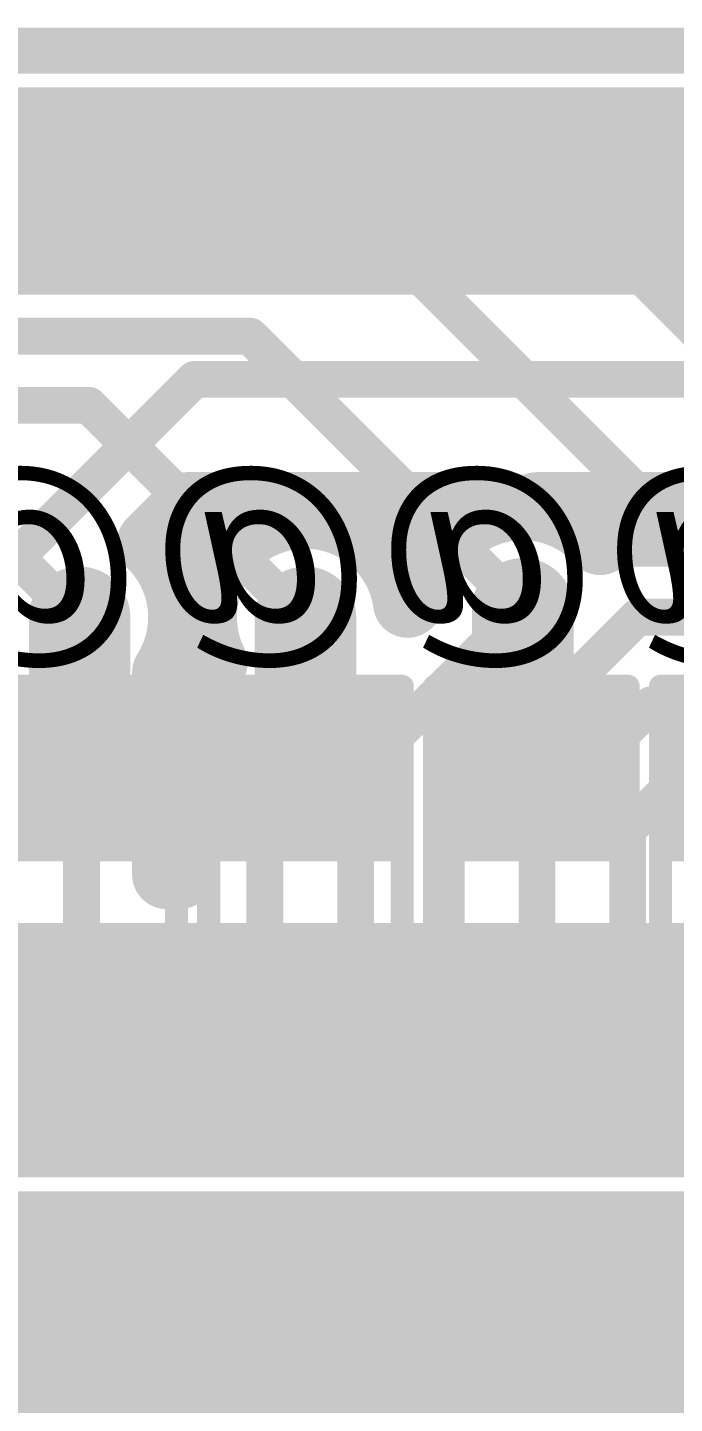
# Model space of a CAD drawing. Header units: millimetres. Extents: x -0.27 to 3.22, y -0.27 to 1.91.
# Drawn here: x 1.3297 to 1.47, y 1.6103 to 1.909 of the extents above; entities that cross this region are included whole.
import ezdxf

# ---------------------------------------------------------------- set-up
doc = ezdxf.new("R2010")
doc.units = ezdxf.units.MM
doc.header["$MEASUREMENT"] = 0
for name, color, linetype in [('BottomLayer', 5, 'Continuous'), ('BottomOverlay', 54, 'Continuous'), ('BottomPaste', 16, 'Continuous'), ('BottomSolder', 6, 'Continuous'), ('Mechanical2', 216, 'Continuous'), ('TopLayer', 1, 'Continuous'), ('TopPaste', 8, 'Continuous'), ('TopSolder', 216, 'Continuous'), ('ViaHoleLayer', 16, 'Continuous')]:
    doc.layers.add(name, color=color, linetype=linetype)
doc.styles.add('Arial', font='', dxfattribs={"height": 0.2})
doc.styles.get('Arial').set_extended_font_data('Arial')

# ---------------------------------------------------------------- blocks, each defined once
blk = doc.blocks.new('LQFP_100_18')
at = {"layer": 'TopLayer'}
for points in [[(0.0137796, 0.28149605), (0.0137796, 0.32874015), (0.0255906, 0.32874015), (0.0255906, 0.28149605)], [(0.0334646, 0.28149605), (0.0334646, 0.32874015), (0.0452756, 0.32874015), (0.0452756, 0.28149605)], [(0.0531496, 0.28149605), (0.0531496, 0.32874015), (0.0649606, 0.32874015), (0.0649606, 0.28149605)], [(0.0728347, 0.28149605), (0.0728347, 0.32874015), (0.0846457, 0.32874015), (0.0846457, 0.28149605)], [(0.0925197, 0.28149605), (0.0925197, 0.32874015), (0.1043307, 0.32874015), (0.1043307, 0.28149605)], [(0.1122048, 0.28149605), (0.1122048, 0.32874015), (0.1240158, 0.32874015), (0.1240158, 0.28149605)], [(0.1318898, 0.28149605), (0.1318898, 0.32874015), (0.1437008, 0.32874015), (0.1437008, 0.28149605)]]:
    blk.add_hatch(color=1, dxfattribs=at).paths.add_polyline_path(points)
at = {"layer": 'TopPaste'}
for points in [[(0.0137796, 0.28149605), (0.0137796, 0.32874015), (0.0255906, 0.32874015), (0.0255906, 0.28149605)], [(0.0334646, 0.28149605), (0.0334646, 0.32874015), (0.0452756, 0.32874015), (0.0452756, 0.28149605)], [(0.0531496, 0.28149605), (0.0531496, 0.32874015), (0.0649606, 0.32874015), (0.0649606, 0.28149605)], [(0.0728347, 0.28149605), (0.0728347, 0.32874015), (0.0846457, 0.32874015), (0.0846457, 0.28149605)], [(0.0925197, 0.28149605), (0.0925197, 0.32874015), (0.1043307, 0.32874015), (0.1043307, 0.28149605)], [(0.1122048, 0.28149605), (0.1122048, 0.32874015), (0.1240158, 0.32874015), (0.1240158, 0.28149605)], [(0.1318898, 0.28149605), (0.1318898, 0.32874015), (0.1437008, 0.32874015), (0.1437008, 0.28149605)]]:
    blk.add_hatch(color=8, dxfattribs=at).paths.add_polyline_path(points)
at = {"layer": 'TopSolder'}
for points in [[(-0.0099055, 0.27749605), (-0.0099055, 0.33274015), (0.0099055, 0.33274015), (0.0099055, 0.27749605)], [(0.0097796, 0.27749605), (0.0097796, 0.33274015), (0.0295906, 0.33274015), (0.0295906, 0.27749605)], [(0.0294646, 0.27749605), (0.0294646, 0.33274015), (0.0492756, 0.33274015), (0.0492756, 0.27749605)], [(0.0491496, 0.27749605), (0.0491496, 0.33274015), (0.0689606, 0.33274015), (0.0689606, 0.27749605)], [(0.0688347, 0.27749605), (0.0688347, 0.33274015), (0.0886457, 0.33274015), (0.0886457, 0.27749605)], [(0.0885197, 0.27749605), (0.0885197, 0.33274015), (0.1083307, 0.33274015), (0.1083307, 0.27749605)], [(0.1082048, 0.27749605), (0.1082048, 0.33274015), (0.1280158, 0.33274015), (0.1280158, 0.27749605)], [(0.1278898, 0.27749605), (0.1278898, 0.33274015), (0.1477008, 0.33274015), (0.1477008, 0.27749605)], [(0.1475748, 0.27749605), (0.1475748, 0.33274015), (0.1673858, 0.33274015), (0.1673858, 0.27749605)]]:
    blk.add_hatch(color=216, dxfattribs=at).paths.add_polyline_path(points)
blk = doc.blocks.new('R__0603_B_114')
at = {"layer": 'BottomLayer'}
for points in [[(-0.045, -0.0175), (-0.045, 0.0175), (-0.015, 0.0175), (-0.015, -0.0175)], [(0.015, -0.0175), (0.015, 0.0175), (0.045, 0.0175), (0.045, -0.0175)]]:
    blk.add_hatch(color=5, dxfattribs=at).paths.add_polyline_path(points)
at = {"layer": 'BottomPaste'}
for points in [[(-0.045, -0.0175), (-0.045, 0.0175), (-0.015, 0.0175), (-0.015, -0.0175)], [(0.015, -0.0175), (0.015, 0.0175), (0.045, 0.0175), (0.045, -0.0175)]]:
    blk.add_hatch(color=16, dxfattribs=at).paths.add_polyline_path(points)
at = {"layer": 'BottomSolder'}
for points in [[(-0.049, -0.0215), (-0.049, 0.0215), (-0.011, 0.0215), (-0.011, -0.0215)], [(0.011, -0.0215), (0.011, 0.0215), (0.049, 0.0215), (0.049, -0.0215)]]:
    blk.add_hatch(color=6, dxfattribs=at).paths.add_polyline_path(points)
at = {"layer": 'BottomOverlay', "const_width": 0.005}
for points in [[(0.049, 0.021), (-0.049, 0.021)], [(-0.049, -0.021), (-0.049, 0.021)], [(0.049, -0.021), (0.049, 0.021)], [(0.049, -0.021), (-0.049, -0.021)]]:
    blk.add_lwpolyline(points, dxfattribs=at)
at = {"layer": 'BottomOverlay', "const_width": 0.0025}
for points in [[(-0.05025, 0.021, 1), (-0.04775, 0.021, 1)], [(-0.05025, 0.021, 1), (-0.04775, 0.021, 1)], [(0.04775, 0.021, 1), (0.05025, 0.021, 1)], [(0.04775, 0.021, 1), (0.05025, 0.021, 1)], [(-0.05025, -0.021, 1), (-0.04775, -0.021, 1)], [(-0.05025, -0.021, 1), (-0.04775, -0.021, 1)], [(0.04775, -0.021, 1), (0.05025, -0.021, 1)], [(0.04775, -0.021, 1), (0.05025, -0.021, 1)]]:
    blk.add_lwpolyline(points, format="xyb", close=True, dxfattribs=at)
blk = doc.blocks.new('R__0603_B_116')
at = {"layer": 'BottomLayer'}
for points in [[(-0.045, -0.0175), (-0.045, 0.0175), (-0.015, 0.0175), (-0.015, -0.0175)], [(0.015, -0.0175), (0.015, 0.0175), (0.045, 0.0175), (0.045, -0.0175)]]:
    blk.add_hatch(color=5, dxfattribs=at).paths.add_polyline_path(points)
at = {"layer": 'BottomPaste'}
for points in [[(-0.045, -0.0175), (-0.045, 0.0175), (-0.015, 0.0175), (-0.015, -0.0175)], [(0.015, -0.0175), (0.015, 0.0175), (0.045, 0.0175), (0.045, -0.0175)]]:
    blk.add_hatch(color=16, dxfattribs=at).paths.add_polyline_path(points)
at = {"layer": 'BottomSolder'}
for points in [[(-0.049, -0.0215), (-0.049, 0.0215), (-0.011, 0.0215), (-0.011, -0.0215)], [(0.011, -0.0215), (0.011, 0.0215), (0.049, 0.0215), (0.049, -0.0215)]]:
    blk.add_hatch(color=6, dxfattribs=at).paths.add_polyline_path(points)
at = {"layer": 'BottomOverlay', "const_width": 0.005}
for points in [[(0.049, 0.021), (-0.049, 0.021)], [(-0.049, -0.021), (-0.049, 0.021)], [(0.049, -0.021), (0.049, 0.021)], [(0.049, -0.021), (-0.049, -0.021)]]:
    blk.add_lwpolyline(points, dxfattribs=at)
at = {"layer": 'BottomOverlay', "const_width": 0.0025}
for points in [[(-0.05025, 0.021, 1), (-0.04775, 0.021, 1)], [(-0.05025, 0.021, 1), (-0.04775, 0.021, 1)], [(0.04775, 0.021, 1), (0.05025, 0.021, 1)], [(0.04775, 0.021, 1), (0.05025, 0.021, 1)], [(-0.05025, -0.021, 1), (-0.04775, -0.021, 1)], [(-0.05025, -0.021, 1), (-0.04775, -0.021, 1)], [(0.04775, -0.021, 1), (0.05025, -0.021, 1)], [(0.04775, -0.021, 1), (0.05025, -0.021, 1)]]:
    blk.add_lwpolyline(points, format="xyb", close=True, dxfattribs=at)
blk = doc.blocks.new('R__0603_B_117')
at = {"layer": 'BottomLayer'}
for points in [[(-0.045, -0.0175), (-0.045, 0.0175), (-0.015, 0.0175), (-0.015, -0.0175)], [(0.015, -0.0175), (0.015, 0.0175), (0.045, 0.0175), (0.045, -0.0175)]]:
    blk.add_hatch(color=5, dxfattribs=at).paths.add_polyline_path(points)
at = {"layer": 'BottomPaste'}
for points in [[(-0.045, -0.0175), (-0.045, 0.0175), (-0.015, 0.0175), (-0.015, -0.0175)], [(0.015, -0.0175), (0.015, 0.0175), (0.045, 0.0175), (0.045, -0.0175)]]:
    blk.add_hatch(color=16, dxfattribs=at).paths.add_polyline_path(points)
at = {"layer": 'BottomSolder'}
for points in [[(-0.049, -0.0215), (-0.049, 0.0215), (-0.011, 0.0215), (-0.011, -0.0215)], [(0.011, -0.0215), (0.011, 0.0215), (0.049, 0.0215), (0.049, -0.0215)]]:
    blk.add_hatch(color=6, dxfattribs=at).paths.add_polyline_path(points)
at = {"layer": 'BottomOverlay', "const_width": 0.005}
for points in [[(0.049, 0.021), (-0.049, 0.021)], [(-0.049, -0.021), (-0.049, 0.021)], [(0.049, -0.021), (0.049, 0.021)], [(0.049, -0.021), (-0.049, -0.021)]]:
    blk.add_lwpolyline(points, dxfattribs=at)
at = {"layer": 'BottomOverlay', "const_width": 0.0025}
for points in [[(-0.05025, 0.021, 1), (-0.04775, 0.021, 1)], [(-0.05025, 0.021, 1), (-0.04775, 0.021, 1)], [(0.04775, 0.021, 1), (0.05025, 0.021, 1)], [(0.04775, 0.021, 1), (0.05025, 0.021, 1)], [(-0.05025, -0.021, 1), (-0.04775, -0.021, 1)], [(-0.05025, -0.021, 1), (-0.04775, -0.021, 1)], [(0.04775, -0.021, 1), (0.05025, -0.021, 1)], [(0.04775, -0.021, 1), (0.05025, -0.021, 1)]]:
    blk.add_lwpolyline(points, format="xyb", close=True, dxfattribs=at)
blk = doc.blocks.new('R__0603_B_118')
at = {"layer": 'BottomLayer'}
for points in [[(-0.045, -0.0175), (-0.045, 0.0175), (-0.015, 0.0175), (-0.015, -0.0175)], [(0.015, -0.0175), (0.015, 0.0175), (0.045, 0.0175), (0.045, -0.0175)]]:
    blk.add_hatch(color=5, dxfattribs=at).paths.add_polyline_path(points)
at = {"layer": 'BottomPaste'}
for points in [[(-0.045, -0.0175), (-0.045, 0.0175), (-0.015, 0.0175), (-0.015, -0.0175)], [(0.015, -0.0175), (0.015, 0.0175), (0.045, 0.0175), (0.045, -0.0175)]]:
    blk.add_hatch(color=16, dxfattribs=at).paths.add_polyline_path(points)
at = {"layer": 'BottomSolder'}
for points in [[(-0.049, -0.0215), (-0.049, 0.0215), (-0.011, 0.0215), (-0.011, -0.0215)], [(0.011, -0.0215), (0.011, 0.0215), (0.049, 0.0215), (0.049, -0.0215)]]:
    blk.add_hatch(color=6, dxfattribs=at).paths.add_polyline_path(points)
at = {"layer": 'BottomOverlay', "const_width": 0.005}
for points in [[(0.049, 0.021), (-0.049, 0.021)], [(-0.049, -0.021), (-0.049, 0.021)], [(0.049, -0.021), (0.049, 0.021)], [(0.049, -0.021), (-0.049, -0.021)]]:
    blk.add_lwpolyline(points, dxfattribs=at)
at = {"layer": 'BottomOverlay', "const_width": 0.0025}
for points in [[(-0.05025, 0.021, 1), (-0.04775, 0.021, 1)], [(-0.05025, 0.021, 1), (-0.04775, 0.021, 1)], [(0.04775, 0.021, 1), (0.05025, 0.021, 1)], [(0.04775, 0.021, 1), (0.05025, 0.021, 1)], [(-0.05025, -0.021, 1), (-0.04775, -0.021, 1)], [(-0.05025, -0.021, 1), (-0.04775, -0.021, 1)], [(0.04775, -0.021, 1), (0.05025, -0.021, 1)], [(0.04775, -0.021, 1), (0.05025, -0.021, 1)]]:
    blk.add_lwpolyline(points, format="xyb", close=True, dxfattribs=at)

msp = doc.modelspace()

# ---------------------------------------------------------------- hatches: boundary and pattern name
at = {"layer": 'BottomLayer'}
h = msp.add_hatch(color=5, dxfattribs=at)
edge = h.paths.add_edge_path()
edge.add_arc((1.4371541, 1.7828459), 0.007874, 0, 360)
h = msp.add_hatch(color=5, dxfattribs=at)
edge = h.paths.add_edge_path()
edge.add_arc((1.341, 1.781), 0.007874, 0, 360)
h = msp.add_hatch(color=5, dxfattribs=at)
edge = h.paths.add_edge_path()
edge.add_arc((1.39, 1.781), 0.007874, 0, 360)
for points in [[(0.993, 1.664), (1.66, 1.664), (1.66, 1.708), (0.993, 1.708)], [(1.104, 1.121), (1.581, 1.121), (1.581, 1.642), (1.104, 1.642)]]:
    msp.add_hatch(color=5, dxfattribs=at).paths.add_polyline_path(points)
at = {"layer": 'TopLayer'}
msp.add_hatch(color=1, dxfattribs=at).paths.add_polyline_path([(-0.081, 1.851), (3.207, 1.851), (3.207, 1.896), (-0.081, 1.896)])
h = msp.add_hatch(color=1, dxfattribs=at)
edge = h.paths.add_edge_path()
edge.add_arc((1.4371541, 1.7828459), 0.007874, 0, 360)
h = msp.add_hatch(color=1, dxfattribs=at)
edge = h.paths.add_edge_path()
edge.add_arc((1.341, 1.781), 0.007874, 0, 360)
h = msp.add_hatch(color=1, dxfattribs=at)
edge = h.paths.add_edge_path()
edge.add_arc((1.39, 1.781), 0.007874, 0, 360)
at = {"layer": 'ViaHoleLayer'}
h = msp.add_hatch(color=16, dxfattribs=at)
edge = h.paths.add_edge_path()
edge.add_arc((1.4371541, 1.7828459), 0.003937, 0, 360)
h = msp.add_hatch(color=16, dxfattribs=at)
edge = h.paths.add_edge_path()
edge.add_arc((1.341, 1.781), 0.003937, 0, 360)
h = msp.add_hatch(color=16, dxfattribs=at)
edge = h.paths.add_edge_path()
edge.add_arc((1.39, 1.781), 0.003937, 0, 360)

# ---------------------------------------------------------------- linework, layer by layer
at = {"layer": 'BottomLayer'}
for points, const_width in [([(0.3314374, 1.887), (1.48, 1.887)], 0.008), ([(0.339, 1.872), (1.446, 1.872)], 0.008), ([(1.446, 1.872), (1.537, 1.781)], 0.008), ([(0.348, 1.857), (1.4130001, 1.857)], 0.008), ([(1.4130001, 1.857), (1.489, 1.7810001)], 0.008), ([(0.3543604, 1.842), (1.378, 1.842)], 0.008), ([(1.378, 1.842), (1.4371541, 1.7828459)], 0.008), ([(0.3605736, 1.827), (1.3430001, 1.827)], 0.008), ([(1.3430001, 1.827), (1.39, 1.7800001)], 0.008), ([(1.3123137, 1.809), (1.3403137, 1.781)], 0.008), ([(1.4371541, 1.7498459), (1.4371541, 1.7828459)], 0.022), ([(1.341, 1.7485906), (1.341, 1.781)], 0.022), ([(1.39, 1.748), (1.39, 1.781)], 0.022), ([(1.3403137, 1.781), (1.341, 1.781)], 0.008), ([(1.341, 1.7485906), (1.3417953, 1.7477953)], 0.022), ([(1.4371541, 1.7498459), (1.439, 1.748)], 0.022), ([(1.341, 1.747), (1.3417953, 1.7477953)], 0.008)]:
    msp.add_lwpolyline(points, dxfattribs=dict(at, const_width=const_width))
for points, const_width in [([(1.444, 1.872, 1), (1.448, 1.872, 1)], 0.004), ([(1.444, 1.872, 1), (1.448, 1.872, 1)], 0.004), ([(1.4110001, 1.857, 1), (1.4150001, 1.857, 1)], 0.004), ([(1.4110001, 1.857, 1), (1.4150001, 1.857, 1)], 0.004), ([(1.376, 1.842, 1), (1.38, 1.842, 1)], 0.004), ([(1.376, 1.842, 1), (1.38, 1.842, 1)], 0.004), ([(1.3410001, 1.827, 1), (1.3450001, 1.827, 1)], 0.004), ([(1.3410001, 1.827, 1), (1.3450001, 1.827, 1)], 0.004), ([(1.4316541, 1.7828459, 1), (1.4426541, 1.7828459, 1)], 0.011), ([(1.3355, 1.781, 1), (1.3465, 1.781, 1)], 0.011), ([(1.3845, 1.781, 1), (1.3955, 1.781, 1)], 0.011), ([(1.4351541, 1.7828459, 1), (1.4391541, 1.7828459, 1)], 0.004), ([(1.3383137, 1.781, 1), (1.3423137, 1.781, 1)], 0.004), ([(1.3383137, 1.781, 1), (1.3423137, 1.781, 1)], 0.004), ([(1.339, 1.781, 1), (1.343, 1.781, 1)], 0.004), ([(1.388, 1.7800001, 1), (1.392, 1.7800001, 1)], 0.004), ([(1.3355, 1.7485906, 1), (1.3465, 1.7485906, 1)], 0.011), ([(1.3355, 1.7485906, 1), (1.3465, 1.7485906, 1)], 0.011), ([(1.4316541, 1.7498459, 1), (1.4426541, 1.7498459, 1)], 0.011), ([(1.4316541, 1.7498459, 1), (1.4426541, 1.7498459, 1)], 0.011), ([(1.3362953, 1.7477953, 1), (1.3472953, 1.7477953, 1)], 0.011), ([(1.3845, 1.748, 1), (1.3955, 1.748, 1)], 0.011), ([(1.4335, 1.748, 1), (1.4445, 1.748, 1)], 0.011), ([(1.339, 1.747, 1), (1.343, 1.747, 1)], 0.004), ([(1.3397953, 1.7477953, 1), (1.3437953, 1.7477953, 1)], 0.004)]:
    msp.add_lwpolyline(points, format="xyb", close=True, dxfattribs=dict(at, const_width=const_width))
at = {"layer": 'Mechanical2', "const_width": 0.01}
msp.add_lwpolyline([(-0.0870001, 1.904), (3.2149999, 1.9040003)], dxfattribs=at)
at = {"layer": 'TopLayer'}
for points, const_width in [([(1.3221102, 1.788802), (1.3659302, 1.832622)], 0.008), ([(1.3659302, 1.832622), (1.721378, 1.832622)], 0.008), ([(1.3565542, 1.797083), (1.3644712, 1.805)], 0.015), ([(1.3625084, 1.8030372), (1.3716888, 1.7938567)], 0.015), ([(1.3628108, 1.7859887), (1.3818221, 1.805)], 0.015), ([(1.3644712, 1.805), (1.4340249, 1.805)], 0.015), ([(1.4037538, 1.7986474), (1.4101064, 1.805)], 0.015), ([(1.4171141, 1.805), (1.4224257, 1.7996884)], 0.015), ([(1.4402833, 1.805), (1.7965, 1.805)], 0.015), ([(1.4453984, 1.805), (1.4479621, 1.8024363)], 0.015), ([(1.4611557, 1.7994807), (1.466675, 1.805)], 0.015), ([(1.4736827, 1.805), (1.4777795, 1.8009032)], 0.015), ([(1.462, 1.7995), (1.4754164, 1.7995)], 0.015), ([(1.4121688, 1.7840236), (1.4151747, 1.7870295)], 0.015), ([(1.4008978, 1.7465896), (1.4371541, 1.7828459)], 0.008), ([(1.341, 1.781), (1.3413977, 1.7806023)], 0.008), ([(1.3413977, 1.6873976), (1.3413977, 1.7806023)], 0.008), ([(1.3885175, 1.7785175), (1.39, 1.78)], 0.008), ([(1.4205355, 1.7395355), (1.462, 1.781)], 0.008), ([(1.462, 1.781), (1.488, 1.781)], 0.008), ([(1.3624896, 1.7747716), (1.3680689, 1.7691923)], 0.015), ([(1.3885175, 1.763478), (1.3885175, 1.7785175)], 0.008), ([(1.3598977, 1.7251221), (1.3598977, 1.769022)], 0.015), ([(1.3811653, 1.7561258), (1.3885175, 1.763478)], 0.008), ([(1.4402205, 1.7372205), (1.465, 1.762)], 0.008), ([(1.465, 1.762), (1.518, 1.762)], 0.008), ([(1.3598977, 1.7547913), (1.3627257, 1.7576193)], 0.015), ([(1.3626653, 1.7251221), (1.3626653, 1.7561258)], 0.015), ([(1.3811653, 1.687), (1.3811653, 1.7561258)], 0.008), ([(1.3598977, 1.7490823), (1.3626653, 1.7463147)], 0.015), ([(1.4008978, 1.6852753), (1.4008978, 1.7465896)], 0.008), ([(1.4599055, 1.7349055), (1.472, 1.747)], 0.008), ([(1.472, 1.747), (1.5296918, 1.747)], 0.008), ([(1.4205355, 1.6870001), (1.4205355, 1.7395355)], 0.008), ([(1.4402205, 1.687), (1.4402205, 1.7372205)], 0.008), ([(1.4599055, 1.687), (1.4599055, 1.7349055)], 0.008), ([(1.3598977, 1.726507), (1.3626653, 1.7292746)], 0.015), ([(1.3413977, 1.6873976), (1.3417953, 1.687)], 0.008), ([(1.4205354, 1.687), (1.4205355, 1.6870001)], 0.008), ([(1.0809424, 1.3061302), (1.4236901, 1.6488779)], 0.015), ([(1.0902842, 1.2871877), (1.4519744, 1.6488779)], 0.015), ([(1.0949674, 1.2635866), (1.4802587, 1.6488779)], 0.015), ([(1.1581657, 1.4682064), (1.3388372, 1.6488779)], 0.015), ([(1.1841936, 1.46595), (1.3671215, 1.6488779)], 0.015), ([(1.1967237, 1.4501958), (1.3954058, 1.6488779)], 0.015), ([(1.2903963, 1.6488779), (1.5891062, 1.350168)], 0.015), ([(1.3186806, 1.6488779), (1.5891062, 1.3784523)], 0.015), ([(1.3228307, 1.6488779), (1.3410748, 1.6488779)], 0.015), ([(1.3228307, 1.6488779), (1.3410748, 1.6488779)], 0.015), ([(1.3425157, 1.6488779), (1.3607598, 1.6488779)], 0.015), ([(1.3425157, 1.6488779), (1.3607598, 1.6488779)], 0.015), ([(1.3469649, 1.6488779), (1.5891062, 1.4067366)], 0.015), ([(1.3622008, 1.6488779), (1.3804449, 1.6488779)], 0.015), ([(1.3622008, 1.6488779), (1.3804449, 1.6488779)], 0.015), ([(1.3752492, 1.6488779), (1.5891062, 1.4350209)], 0.015), ([(1.3818858, 1.6488779), (1.4001299, 1.6488779)], 0.015), ([(1.3818858, 1.6488779), (1.4001299, 1.6488779)], 0.015), ([(1.4015708, 1.6488779), (1.419815, 1.6488779)], 0.015), ([(1.4015708, 1.6488779), (1.419815, 1.6488779)], 0.015), ([(1.4035335, 1.6488779), (1.446874, 1.6055374)], 0.015), ([(1.4212559, 1.6488779), (1.4395, 1.6488779)], 0.015), ([(1.4212559, 1.6488779), (1.4395, 1.6488779)], 0.015), ([(1.4318178, 1.6488779), (1.4583619, 1.6223338)], 0.015), ([(1.4409409, 1.6488779), (1.459185, 1.6488779)], 0.015), ([(1.4409409, 1.6488779), (1.459185, 1.6488779)], 0.015), ([(1.4601021, 1.6488779), (1.4820341, 1.6269459)], 0.015), ([(1.460626, 1.6488779), (1.4788701, 1.6488779)], 0.015), ([(1.460626, 1.6488779), (1.4788701, 1.6488779)], 0.015)]:
    msp.add_lwpolyline(points, dxfattribs=dict(at, const_width=const_width))
for points, const_width in [([(1.3639302, 1.832622, 1), (1.3679302, 1.832622, 1)], 0.004), ([(1.3639302, 1.832622, 1), (1.3679302, 1.832622, 1)], 0.004), ([(1.3587584, 1.8030372, 1), (1.3662584, 1.8030372, 1)], 0.0075), ([(1.3607212, 1.805, 1), (1.3682212, 1.805, 1)], 0.0075), ([(1.3607212, 1.805, 1), (1.3682212, 1.805, 1)], 0.0075), ([(1.3780721, 1.805, 1), (1.3855721, 1.805, 1)], 0.0075), ([(1.4063564, 1.805, 1), (1.4138564, 1.805, 1)], 0.0075), ([(1.4133641, 1.805, 1), (1.4208641, 1.805, 1)], 0.0075), ([(1.4302749, 1.805, 1), (1.4377749, 1.805, 1)], 0.0075), ([(1.4302749, 1.805, 1), (1.4377749, 1.805, 1)], 0.0075), ([(1.4365333, 1.805, 1), (1.4440333, 1.805, 1)], 0.0075), ([(1.4365333, 1.805, 1), (1.4440333, 1.805, 1)], 0.0075), ([(1.4416484, 1.805, 1), (1.4491484, 1.805, 1)], 0.0075), ([(1.462925, 1.805, 1), (1.470425, 1.805, 1)], 0.0075), ([(1.4699327, 1.805, 1), (1.4774327, 1.805, 1)], 0.0075), ([(1.4186757, 1.7996884, 1), (1.4261757, 1.7996884, 1)], 0.0075), ([(1.4442121, 1.8024363, 1), (1.4517121, 1.8024363, 1)], 0.0075), ([(1.45825, 1.7995, 1), (1.46575, 1.7995, 1)], 0.0075), ([(1.45825, 1.7995, 1), (1.46575, 1.7995, 1)], 0.0075), ([(1.45825, 1.7995, 1), (1.46575, 1.7995, 1)], 0.0075), ([(1.4716664, 1.7995, 1), (1.4791664, 1.7995, 1)], 0.0075), ([(1.4716664, 1.7995, 1), (1.4791664, 1.7995, 1)], 0.0075), ([(1.3528042, 1.797083, 1), (1.3603042, 1.797083, 1)], 0.0075), ([(1.3528042, 1.797083, 1), (1.3603042, 1.797083, 1)], 0.0075), ([(1.4000038, 1.7986474, 1), (1.4075038, 1.7986474, 1)], 0.0075), ([(1.4501819, 1.797648, 1), (1.4576819, 1.797648, 1)], 0.0075), ([(1.4501819, 1.797648, 1), (1.4576819, 1.797648, 1)], 0.0075), ([(1.4501819, 1.797648, 1), (1.4576819, 1.797648, 1)], 0.0075), ([(1.4574057, 1.7994807, 1), (1.4649057, 1.7994807, 1)], 0.0075), ([(1.3679388, 1.7938567, 1), (1.3754388, 1.7938567, 1)], 0.0075), ([(1.3590608, 1.7859887, 1), (1.3665608, 1.7859887, 1)], 0.0075), ([(1.4114247, 1.7870295, 1), (1.4189247, 1.7870295, 1)], 0.0075), ([(1.4114247, 1.7870295, 1), (1.4189247, 1.7870295, 1)], 0.0075), ([(1.4084188, 1.7840236, 1), (1.4159188, 1.7840236, 1)], 0.0075), ([(1.4084188, 1.7840236, 1), (1.4159188, 1.7840236, 1)], 0.0075), ([(1.359624, 1.781, 1), (1.367124, 1.781, 1)], 0.0075), ([(1.359624, 1.781, 1), (1.367124, 1.781, 1)], 0.0075), ([(1.4351541, 1.7828459, 1), (1.4391541, 1.7828459, 1)], 0.004), ([(1.339, 1.781, 1), (1.343, 1.781, 1)], 0.004), ([(1.3393977, 1.7806023, 1), (1.3433977, 1.7806023, 1)], 0.004), ([(1.3393977, 1.7806023, 1), (1.3433977, 1.7806023, 1)], 0.004), ([(1.388, 1.78, 1), (1.392, 1.78, 1)], 0.004), ([(1.46, 1.781, 1), (1.464, 1.781, 1)], 0.004), ([(1.46, 1.781, 1), (1.464, 1.781, 1)], 0.004), ([(1.3587396, 1.7747716, 1), (1.3662396, 1.7747716, 1)], 0.0075), ([(1.3865175, 1.7785175, 1), (1.3905175, 1.7785175, 1)], 0.004), ([(1.3865175, 1.7785175, 1), (1.3905175, 1.7785175, 1)], 0.004), ([(1.366199, 1.7710725, 1), (1.373699, 1.7710725, 1)], 0.0075), ([(1.3561477, 1.769022, 1), (1.3636477, 1.769022, 1)], 0.0075), ([(1.3561477, 1.769022, 1), (1.3636477, 1.769022, 1)], 0.0075), ([(1.3643189, 1.7691923, 1), (1.3718189, 1.7691923, 1)], 0.0075), ([(1.3643338, 1.7692073, 1), (1.3718338, 1.7692073, 1)], 0.0075), ([(1.3643338, 1.7692073, 1), (1.3718338, 1.7692073, 1)], 0.0075), ([(1.3865175, 1.763478, 1), (1.3905175, 1.763478, 1)], 0.004), ([(1.3865175, 1.763478, 1), (1.3905175, 1.763478, 1)], 0.004), ([(1.463, 1.762, 1), (1.467, 1.762, 1)], 0.004), ([(1.463, 1.762, 1), (1.467, 1.762, 1)], 0.004), ([(1.3561477, 1.7547913, 1), (1.3636477, 1.7547913, 1)], 0.0075), ([(1.3589153, 1.7561258, 1), (1.3664153, 1.7561258, 1)], 0.0075), ([(1.3589153, 1.7561258, 1), (1.3664153, 1.7561258, 1)], 0.0075), ([(1.3589153, 1.7561258, 1), (1.3664153, 1.7561258, 1)], 0.0075), ([(1.3589757, 1.7576193, 1), (1.3664757, 1.7576193, 1)], 0.0075), ([(1.3791653, 1.7561258, 1), (1.3831653, 1.7561258, 1)], 0.004), ([(1.3791653, 1.7561258, 1), (1.3831653, 1.7561258, 1)], 0.004), ([(1.3561477, 1.7490823, 1), (1.3636477, 1.7490823, 1)], 0.0075), ([(1.3589153, 1.7463147, 1), (1.3664153, 1.7463147, 1)], 0.0075), ([(1.3988978, 1.7465896, 1), (1.4028978, 1.7465896, 1)], 0.004), ([(1.3988978, 1.7465896, 1), (1.4028978, 1.7465896, 1)], 0.004), ([(1.47, 1.747, 1), (1.474, 1.747, 1)], 0.004), ([(1.47, 1.747, 1), (1.474, 1.747, 1)], 0.004), ([(1.4185355, 1.7395355, 1), (1.4225355, 1.7395355, 1)], 0.004), ([(1.4185355, 1.7395355, 1), (1.4225355, 1.7395355, 1)], 0.004), ([(1.4382205, 1.7372205, 1), (1.4422205, 1.7372205, 1)], 0.004), ([(1.4382205, 1.7372205, 1), (1.4422205, 1.7372205, 1)], 0.004), ([(1.4579055, 1.7349055, 1), (1.4619055, 1.7349055, 1)], 0.004), ([(1.4579055, 1.7349055, 1), (1.4619055, 1.7349055, 1)], 0.004), ([(1.3589153, 1.7292746, 1), (1.3664153, 1.7292746, 1)], 0.0075), ([(1.3561477, 1.726507, 1), (1.3636477, 1.726507, 1)], 0.0075), ([(1.3561477, 1.7251221, 1), (1.3636477, 1.7251221, 1)], 0.0075), ([(1.3589153, 1.7251221, 1), (1.3664153, 1.7251221, 1)], 0.0075), ([(1.3393977, 1.6873976, 1), (1.3433977, 1.6873976, 1)], 0.004), ([(1.3393977, 1.6873976, 1), (1.3433977, 1.6873976, 1)], 0.004), ([(1.3397953, 1.687, 1), (1.3437953, 1.687, 1)], 0.004), ([(1.3791653, 1.687, 1), (1.3831653, 1.687, 1)], 0.004), ([(1.4185354, 1.687, 1), (1.4225354, 1.687, 1)], 0.004), ([(1.4185355, 1.6870001, 1), (1.4225355, 1.6870001, 1)], 0.004), ([(1.4185355, 1.6870001, 1), (1.4225355, 1.6870001, 1)], 0.004), ([(1.4382205, 1.687, 1), (1.4422205, 1.687, 1)], 0.004), ([(1.4579055, 1.687, 1), (1.4619055, 1.687, 1)], 0.004), ([(1.3988978, 1.6852753, 1), (1.4028978, 1.6852753, 1)], 0.004), ([(1.3190807, 1.6488779, 1), (1.3265807, 1.6488779, 1)], 0.0075), ([(1.3190807, 1.6488779, 1), (1.3265807, 1.6488779, 1)], 0.0075), ([(1.3350872, 1.6488779, 1), (1.3425872, 1.6488779, 1)], 0.0075), ([(1.3373248, 1.6488779, 1), (1.3448248, 1.6488779, 1)], 0.0075), ([(1.3373248, 1.6488779, 1), (1.3448248, 1.6488779, 1)], 0.0075), ([(1.3387657, 1.6488779, 1), (1.3462657, 1.6488779, 1)], 0.0075), ([(1.3387657, 1.6488779, 1), (1.3462657, 1.6488779, 1)], 0.0075), ([(1.3432149, 1.6488779, 1), (1.3507149, 1.6488779, 1)], 0.0075), ([(1.3570098, 1.6488779, 1), (1.3645098, 1.6488779, 1)], 0.0075), ([(1.3570098, 1.6488779, 1), (1.3645098, 1.6488779, 1)], 0.0075), ([(1.3584508, 1.6488779, 1), (1.3659508, 1.6488779, 1)], 0.0075), ([(1.3584508, 1.6488779, 1), (1.3659508, 1.6488779, 1)], 0.0075), ([(1.3633715, 1.6488779, 1), (1.3708715, 1.6488779, 1)], 0.0075), ([(1.3714992, 1.6488779, 1), (1.3789992, 1.6488779, 1)], 0.0075), ([(1.3766949, 1.6488779, 1), (1.3841949, 1.6488779, 1)], 0.0075), ([(1.3766949, 1.6488779, 1), (1.3841949, 1.6488779, 1)], 0.0075), ([(1.3781358, 1.6488779, 1), (1.3856358, 1.6488779, 1)], 0.0075), ([(1.3781358, 1.6488779, 1), (1.3856358, 1.6488779, 1)], 0.0075), ([(1.3916558, 1.6488779, 1), (1.3991558, 1.6488779, 1)], 0.0075), ([(1.3963799, 1.6488779, 1), (1.4038799, 1.6488779, 1)], 0.0075), ([(1.3963799, 1.6488779, 1), (1.4038799, 1.6488779, 1)], 0.0075), ([(1.3978208, 1.6488779, 1), (1.4053208, 1.6488779, 1)], 0.0075), ([(1.3978208, 1.6488779, 1), (1.4053208, 1.6488779, 1)], 0.0075), ([(1.3997835, 1.6488779, 1), (1.4072835, 1.6488779, 1)], 0.0075), ([(1.416065, 1.6488779, 1), (1.423565, 1.6488779, 1)], 0.0075), ([(1.416065, 1.6488779, 1), (1.423565, 1.6488779, 1)], 0.0075), ([(1.4175059, 1.6488779, 1), (1.4250059, 1.6488779, 1)], 0.0075), ([(1.4175059, 1.6488779, 1), (1.4250059, 1.6488779, 1)], 0.0075), ([(1.4199401, 1.6488779, 1), (1.4274401, 1.6488779, 1)], 0.0075), ([(1.4280678, 1.6488779, 1), (1.4355678, 1.6488779, 1)], 0.0075), ([(1.43575, 1.6488779, 1), (1.44325, 1.6488779, 1)], 0.0075), ([(1.43575, 1.6488779, 1), (1.44325, 1.6488779, 1)], 0.0075), ([(1.4371909, 1.6488779, 1), (1.4446909, 1.6488779, 1)], 0.0075), ([(1.4371909, 1.6488779, 1), (1.4446909, 1.6488779, 1)], 0.0075), ([(1.4482244, 1.6488779, 1), (1.4557244, 1.6488779, 1)], 0.0075), ([(1.455435, 1.6488779, 1), (1.462935, 1.6488779, 1)], 0.0075), ([(1.455435, 1.6488779, 1), (1.462935, 1.6488779, 1)], 0.0075), ([(1.4563521, 1.6488779, 1), (1.4638521, 1.6488779, 1)], 0.0075), ([(1.456876, 1.6488779, 1), (1.464376, 1.6488779, 1)], 0.0075), ([(1.456876, 1.6488779, 1), (1.464376, 1.6488779, 1)], 0.0075), ([(1.4546119, 1.6223338, 1), (1.4621119, 1.6223338, 1)], 0.0075), ([(1.443124, 1.6055374, 1), (1.450624, 1.6055374, 1)], 0.0075)]:
    msp.add_lwpolyline(points, format="xyb", close=True, dxfattribs=dict(at, const_width=const_width))
at = {"layer": 'TopLayer', "const_width": 0.015}
for points in [[(1.369949, 1.7710725, -1.176804948217669), (1.4121688, 1.7840236)], [(1.4151747, 1.7870295, -0.32098530567087), (1.4340249, 1.805)], [(1.4402833, 1.805, -0.1787581659911629), (1.4539319, 1.797648)], [(1.4754164, 1.7995, -0.6021870870670245), (1.510374, 1.781)], [(1.4539319, 1.797648, -0.1132994150673625), (1.462, 1.7995)], [(1.4539319, 1.797648, -0.1132994150673625), (1.462, 1.7995)], [(1.3565542, 1.797083, -0.2032595590206048), (1.363374, 1.781)], [(1.363374, 1.781, -0.1421783205799257), (1.3598977, 1.769022)], [(1.3626653, 1.7561258, -0.198912367379658), (1.3680838, 1.7692073)], [(1.3626653, 1.7561258, -0.198912367379658), (1.3680838, 1.7692073)], [(1.4971904, 1.5789173, -2.625355633527616), (1.4971904, 1.6179173)]]:
    msp.add_lwpolyline(points, format="xyb", dxfattribs=at)

# ---------------------------------------------------------------- block references
at = {"rotation": 270}
for name, p in [('R__0603_B_114', (1.341, 1.717)), ('R__0603_B_116', (1.39, 1.717)), ('R__0603_B_117', (1.439, 1.717)), ('R__0603_B_118', (1.488, 1.717))]:
    msp.add_blockref(name, p, dxfattribs=at)
msp.add_blockref('LQFP_100_18', (1.3221102, 1.3818819))

# ---------------------------------------------------------------- texts
at = {"layer": 'BottomOverlay', "style": 'Arial', "text_generation_flag": 2}
for p in [(1.355, 1.777), (1.405, 1.777), (1.454, 1.777), (1.503, 1.777)]:
    msp.add_text('@', height=0.035, rotation=360, dxfattribs=at).set_placement(p)

doc.saveas('drawing.dxf')
